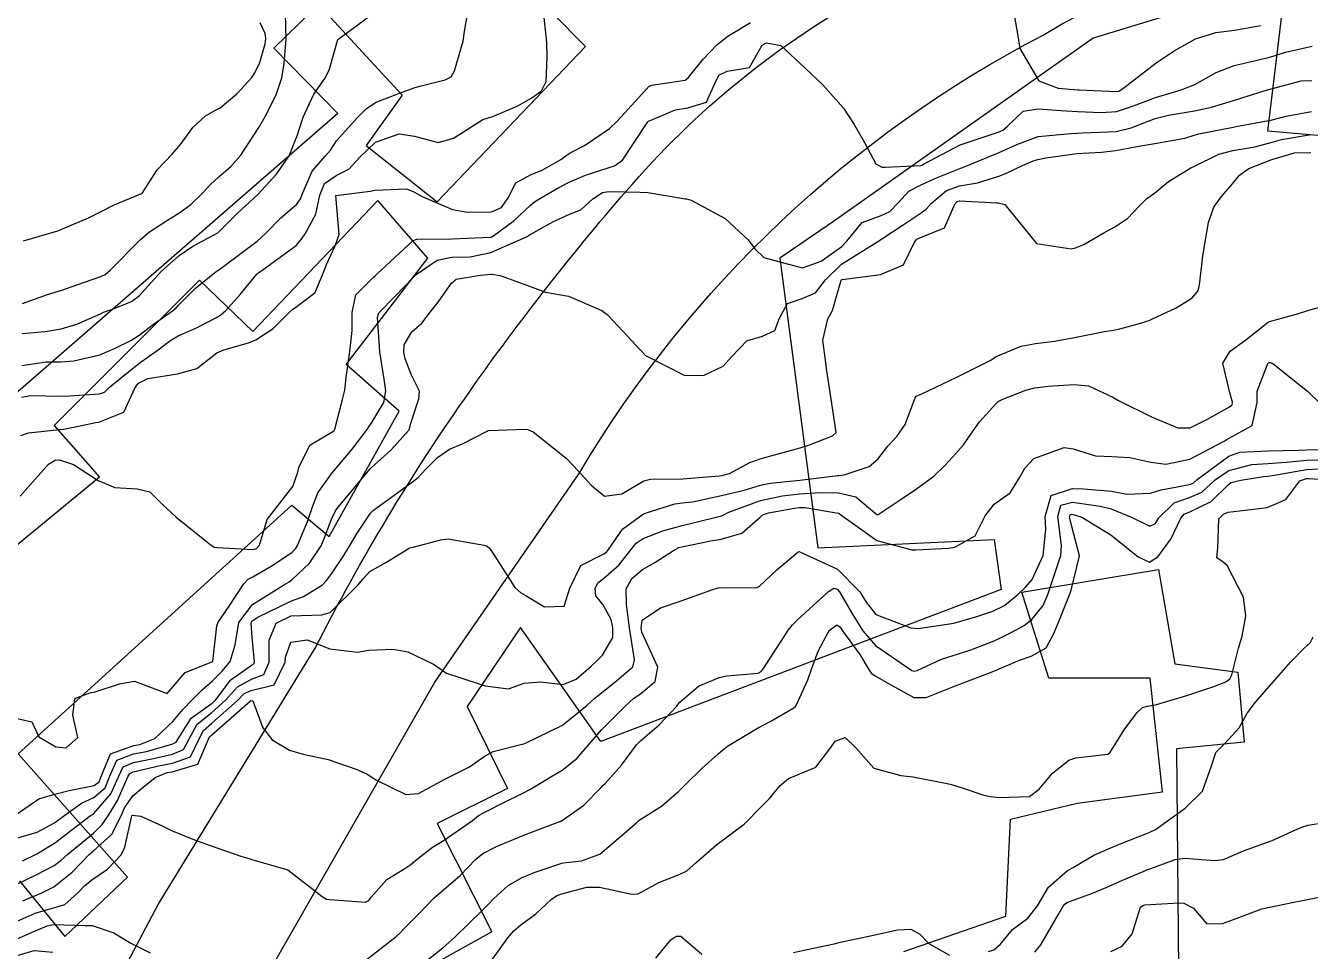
# Model space of a CAD drawing. Header units: metres. Extents: x 318500 to 325275, y 7408834 to 7428799.
# Drawn here: x 323696.7 to 323762.6, y 7419928.5 to 7419976 of the extents above; entities that cross this region are included whole.
import ezdxf

# ---------------------------------------------------------------- set-up
doc = ezdxf.new("R2010")
doc.units = ezdxf.units.M
doc.header["$MEASUREMENT"] = 0
for name, color, linetype in [('Curvas de Nivel 1m', 11, 'Continuous'), ('Curvas de Nivel 5m', 15, 'Continuous'), ('Divisas', 45, 'Continuous'), ('Edificações', 30, 'Continuous'), ('Linha Férrea', 20, 'Continuous'), ('Vias Primárias', 230, 'Continuous')]:
    doc.layers.add(name, color=color, linetype=linetype)

msp = doc.modelspace()

# ---------------------------------------------------------------- linework, layer by layer
at = {"layer": 'Curvas de Nivel 1m', "flags": 128}
for points, elevation in [([(323696.481, 7419956.954), (323696.964, 7419957.042), (323698.483, 7419957.003), (323698.957, 7419957.022), (323700.485, 7419957.12), (323700.741, 7419957.221), (323700.998, 7419957.472), (323702.502, 7419958.68), (323703.562, 7419959.434), (323704.096, 7419959.847), (323704.52, 7419960.099), (323705.435, 7419960.503), (323706.535, 7419961.072), (323706.74, 7419961.194), (323706.96, 7419961.394), (323707.708, 7419962.227), (323708.568, 7419963.264), (323708.622, 7419963.316), (323708.694, 7419963.368), (323710.584, 7419964.75), (323710.859, 7419965.066), (323711.051, 7419965.335), (323711.588, 7419966.348), (323711.799, 7419967.328), (323712.033, 7419967.922), (323712.635, 7419968.341), (323713.294, 7419968.657), (323713.875, 7419969.302), (323714.658, 7419970.048), (323715.869, 7419970.478), (323716.661, 7419970.36), (323717.865, 7419970.041), (323718.66, 7419970.254), (323720.173, 7419971.217), (323720.55, 7419971.333), (323720.672, 7419971.368), (323721.953, 7419971.919), (323722.687, 7419972.329), (323723.18, 7419972.688), (323723.412, 7419973.173), (323723.475, 7419974.416), (323723.442, 7419975.173), (323723.303, 7419976.616)], 736), ([(323696.52, 7419960.222), (323697.706, 7419960.328), (323698.525, 7419960.469), (323699.321, 7419960.699), (323700.536, 7419961.239), (323700.702, 7419961.314), (323701.151, 7419961.471), (323702.137, 7419961.865), (323702.551, 7419962.178), (323703.15, 7419962.852), (323703.68, 7419963.433), (323704.578, 7419964.232), (323705.287, 7419964.708), (323706.557, 7419965.4), (323706.575, 7419965.416), (323706.59, 7419965.425), (323707.581, 7419966.41), (323708.62, 7419967.37), (323709.581, 7419968.411), (323710.227, 7419969.346), (323710.661, 7419970.434), (323710.871, 7419971.135), (323710.94, 7419971.337), (323711.498, 7419972.521), (323712.051, 7419973.326), (323712.279, 7419973.751), (323712.73, 7419975.32), (323714.745, 7419976.806)], 734), ([(323696.543, 7419961.759), (323697.828, 7419962.233), (323698.554, 7419962.459), (323699.323, 7419962.728), (323700.565, 7419963.161), (323700.783, 7419963.26), (323701.042, 7419963.473), (323702.586, 7419965.054), (323703.052, 7419965.443), (323703.981, 7419966.048), (323704.605, 7419966.438), (323705.182, 7419966.844), (323705.757, 7419967.409), (323706.168, 7419967.863), (323706.633, 7419968.281), (323707.227, 7419968.805), (323707.74, 7419969.384), (323708.664, 7419970.808), (323708.994, 7419971.365), (323709.563, 7419972.481), (323709.846, 7419973.353), (323709.966, 7419974.096), (323710.067, 7419975.35), (323710.037, 7419976.645)], 733), ([(323747.389, 7419976.86), (323747.595, 7419975.714), (323747.72, 7419974.855), (323748.705, 7419973.197), (323749.691, 7419972.825), (323750.699, 7419972.743), (323750.77, 7419972.738), (323752.698, 7419972.65), (323752.811, 7419972.676), (323753.001, 7419972.785), (323754.721, 7419974.127), (323755.648, 7419974.746), (323756.736, 7419975.349), (323757.782, 7419975.677), (323758.741, 7419975.797), (323760.09, 7419976.036)], 737), ([(323696.452, 7419954.985), (323696.848, 7419955.13), (323698.457, 7419955.291), (323698.65, 7419955.305), (323699.49, 7419955.49), (323700.293, 7419955.652), (323700.463, 7419955.67), (323701.747, 7419956.185), (323702.313, 7419957.453), (323702.492, 7419957.672), (323702.971, 7419957.919), (323704.497, 7419958.148), (323705.489, 7419958.421), (323706.508, 7419959.229), (323706.878, 7419959.394), (323708.141, 7419959.75), (323708.518, 7419959.908), (323709.408, 7419960.475), (323710.253, 7419961.344), (323710.406, 7419961.478), (323710.543, 7419961.554), (323711.554, 7419962.331), (323711.973, 7419963.326), (323712.133, 7419963.766), (323712.584, 7419964.735), (323712.792, 7419965.317), (323712.62, 7419967.32), (323714.39, 7419967.527), (323714.624, 7419967.579), (323716.239, 7419967.652), (323716.624, 7419967.496), (323717.043, 7419967.256), (323718.61, 7419966.589), (323719.385, 7419966.452), (323720.609, 7419966.466), (323721.119, 7419966.696), (323721.464, 7419967.197), (323721.866, 7419967.957), (323722.638, 7419968.385), (323723.206, 7419968.61), (323724.161, 7419969.165), (323724.441, 7419969.373), (323724.653, 7419969.5), (323725.382, 7419969.874), (323726.666, 7419970.75), (323727.06, 7419971.124), (323728.697, 7419972.922), (323728.813, 7419972.985), (323729.618, 7419973.091), (323730.554, 7419973.229), (323730.704, 7419973.351), (323731.47, 7419974.317), (323732.185, 7419975.058), (323732.734, 7419975.486), (323733.9, 7419976.191)], 737), ([(323696.584, 7419964.977), (323698.352, 7419965.504), (323698.524, 7419965.568), (323698.591, 7419965.599), (323699.924, 7419966.162), (323700.605, 7419966.499), (323701.24, 7419966.841), (323702.619, 7419967.391), (323702.66, 7419967.409), (323702.7, 7419967.449), (323703.445, 7419968.631), (323704.217, 7419969.426), (323704.655, 7419969.929), (323705.279, 7419970.799), (323705.932, 7419971.407), (323706.407, 7419971.67), (323706.676, 7419971.812), (323707.543, 7419972.531), (323708.315, 7419973.376), (323708.471, 7419973.606), (323708.712, 7419974.149), (323708.992, 7419975.1), (323709.031, 7419975.365), (323709, 7419975.634), (323708.738, 7419976.184)], 732), ([(323696.413, 7419951.87), (323697.868, 7419953.508), (323698.208, 7419953.728), (323698.434, 7419953.741), (323699.155, 7419953.493), (323700.422, 7419952.678), (323701.269, 7419952.317), (323702.418, 7419952.252), (323703.078, 7419952.101), (323703.749, 7419951.43), (323704.401, 7419950.805), (323706.154, 7419949.402), (323706.378, 7419949.252), (323706.541, 7419949.234), (323708.376, 7419949.135), (323708.555, 7419949.189), (323708.697, 7419949.365), (323709.092, 7419950.667), (323709.629, 7419951.352), (323710.42, 7419952.377), (323710.663, 7419953.102), (323710.725, 7419953.337), (323711.291, 7419954.488), (323712.458, 7419955.2), (323712.526, 7419955.252), (323712.562, 7419955.318), (323712.958, 7419956.838), (323713.084, 7419957.311), (323713.157, 7419957.97), (323713.34, 7419959.308), (323713.454, 7419960.378), (323713.451, 7419961.306), (323713.654, 7419962.203), (323714.568, 7419963.135), (323714.652, 7419963.205), (323714.736, 7419963.288), (323716.587, 7419964.998), (323716.782, 7419965.065), (323718.589, 7419965.095), (323720.548, 7419965.169), (323720.59, 7419965.178), (323720.656, 7419965.209), (323721.77, 7419966.025), (323722.615, 7419966.815), (323722.813, 7419966.983), (323723.116, 7419967.175), (323724.064, 7419967.73), (323724.633, 7419968.013), (323725.432, 7419968.354), (323726.644, 7419968.755), (323726.93, 7419968.842), (323727.337, 7419969.12), (323728.559, 7419970.991), (323728.638, 7419971.1), (323728.67, 7419971.126), (323730.054, 7419971.711), (323730.681, 7419971.81), (323731.641, 7419972.111), (323732.069, 7419973.059), (323732.278, 7419973.485), (323732.71, 7419973.701), (323733.854, 7419973.892), (323734.502, 7419975.023), (323734.731, 7419975.15), (323735.462, 7419975.013), (323736.713, 7419973.846), (323737.616, 7419972.986), (323738.682, 7419971.799), (323739.218, 7419970.962), (323739.746, 7419970.039), (323740.337, 7419968.945), (323740.647, 7419968.76), (323740.817, 7419968.768), (323742.649, 7419968.86), (323742.697, 7419968.871), (323742.78, 7419968.918), (323744.66, 7419969.919), (323746.248, 7419970.448), (323746.667, 7419970.583), (323746.854, 7419970.672), (323747.076, 7419970.856), (323747.892, 7419971.642), (323748.684, 7419971.767), (323749.831, 7419971.675), (323750.682, 7419971.626), (323751.907, 7419971.572), (323752.683, 7419971.632), (323753.555, 7419971.909), (323754.694, 7419972.347), (323756.013, 7419972.74), (323756.704, 7419973.013), (323757.804, 7419973.629), (323758.719, 7419973.98), (323760.422, 7419974.381), (323760.727, 7419974.461), (323760.891, 7419974.514), (323761.361, 7419974.671), (323762.733, 7419974.984)], 738), ([(323696.259, 7419940.454), (323697.018, 7419940.279), (323697.377, 7419939.513), (323698.242, 7419938.999), (323698.787, 7419938.949), (323699.371, 7419939.489), (323699.127, 7419940.626), (323699.22, 7419941.491), (323699.989, 7419941.768), (323700.275, 7419941.833), (323701.514, 7419942.229), (323702.284, 7419942.382), (323703.955, 7419941.744), (323704.28, 7419942.111), (323704.894, 7419942.811), (323706.3, 7419943.376), (323706.507, 7419945.218), (323706.584, 7419945.396), (323707.117, 7419946.168), (323707.89, 7419947.377), (323708.114, 7419947.613), (323708.355, 7419947.735), (323709.385, 7419948.335), (323710.375, 7419949.002), (323710.552, 7419949.164), (323710.661, 7419949.337), (323711.164, 7419950.566), (323711.414, 7419951.33), (323711.697, 7419952.048), (323712.428, 7419953.074), (323712.641, 7419953.317), (323713.459, 7419954.29), (323714.231, 7419955.293), (323714.322, 7419955.432), (323714.465, 7419955.653), (323715.08, 7419956.682), (323715.182, 7419957.28), (323715.095, 7419957.88), (323714.878, 7419959.284), (323714.755, 7419961.069), (323714.828, 7419961.286), (323715.674, 7419962.152), (323716.567, 7419963.078), (323716.654, 7419963.173), (323716.739, 7419963.258), (323717.829, 7419963.996), (323718.579, 7419964.14), (323719.519, 7419964.166), (323720.582, 7419964.378), (323722.405, 7419965.183), (323722.516, 7419965.257), (323722.592, 7419965.311), (323723.787, 7419965.983), (323724.608, 7419966.345), (323725.194, 7419966.568), (323725.807, 7419967.142), (323726.301, 7419967.459), (323726.626, 7419967.517), (323728.246, 7419967.485), (323728.626, 7419967.467), (323730.555, 7419967.147), (323730.621, 7419967.133), (323730.856, 7419967.076), (323732.606, 7419966.139), (323733.783, 7419965.032), (323734.13, 7419964.571), (323734.581, 7419964.129), (323735.789, 7419963.797), (323736.576, 7419963.595), (323737.533, 7419963.94), (323738.587, 7419964.701), (323738.846, 7419964.966), (323739.636, 7419965.923), (323740.61, 7419966.291), (323741.058, 7419966.49), (323741.488, 7419966.931), (323742.023, 7419967.532), (323742.634, 7419967.847), (323743.366, 7419968.182), (323744.647, 7419968.7), (323744.791, 7419968.745), (323745.12, 7419968.883), (323746.657, 7419969.527), (323747.578, 7419969.934), (323748.665, 7419970.347), (323750.35, 7419970.498), (323750.667, 7419970.515), (323750.946, 7419970.529), (323752.668, 7419970.592), (323753.447, 7419970.778), (323754.307, 7419971.134), (323754.678, 7419971.271), (323755.363, 7419971.433), (323756.684, 7419971.66), (323757.556, 7419971.852), (323758.692, 7419972.194), (323760.26, 7419972.687), (323760.702, 7419972.813), (323762.159, 7419973.208), (323762.709, 7419973.219)], 739), ([(323696.178, 7419934.301), (323697.283, 7419934.616), (323698.186, 7419935.093), (323698.705, 7419935.492), (323699.571, 7419936.107), (323700.204, 7419936.394), (323700.78, 7419936.903), (323701.003, 7419937.468), (323701.385, 7419938.311), (323702.238, 7419938.638), (323702.91, 7419938.77), (323704.246, 7419939.153), (323704.426, 7419939.239), (323704.532, 7419939.417), (323705.191, 7419940.481), (323706.268, 7419941.239), (323706.445, 7419941.397), (323707.23, 7419942.441), (323708.297, 7419943.2), (323708.404, 7419943.263), (323708.443, 7419943.368), (323708.319, 7419944.61), (323708.278, 7419945.371), (323708.331, 7419945.468), (323708.621, 7419945.654), (323710.342, 7419946.493), (323710.955, 7419946.723), (323711.943, 7419947.324), (323712.138, 7419947.537), (323712.358, 7419947.836), (323712.965, 7419948.717), (323713.325, 7419949.306), (323713.712, 7419949.978), (323714.406, 7419951.001), (323714.55, 7419951.146), (323714.747, 7419951.285), (323716.422, 7419952.5), (323716.842, 7419952.839), (323717.233, 7419953.252), (323717.831, 7419953.854), (323718.446, 7419954.284), (323719.116, 7419954.564), (323720.385, 7419955.211), (323720.433, 7419955.238), (323720.461, 7419955.246), (323722.331, 7419955.313), (323722.462, 7419955.3), (323722.754, 7419955.177), (323724.44, 7419953.823), (323725.078, 7419953.15), (323725.722, 7419952.439), (323726.417, 7419951.877), (323727.299, 7419951.997), (323728.426, 7419952.668), (323728.769, 7419952.754), (323730.427, 7419952.755), (323732.288, 7419952.912), (323732.429, 7419952.933), (323732.826, 7419953.044), (323733.871, 7419953.596), (323734.442, 7419953.809), (323735.39, 7419954.067), (323736.45, 7419954.361), (323736.931, 7419954.515), (323738.109, 7419954.975), (323738.294, 7419955.141), (323738.027, 7419956.977), (323737.828, 7419958.305), (323737.734, 7419958.982), (323737.618, 7419959.889), (323737.868, 7419960.98), (323738.111, 7419961.412), (323738.559, 7419962.97), (323738.57, 7419962.985), (323738.603, 7419963.003), (323740.573, 7419963.253), (323741.763, 7419963.743), (323742.321, 7419964.923), (323742.441, 7419965.073), (323742.593, 7419965.139), (323743.855, 7419965.648), (323744.41, 7419966.893), (323744.504, 7419967.01), (323744.622, 7419967.039), (323746.547, 7419966.935), (323746.621, 7419966.927), (323746.948, 7419966.857), (323748.59, 7419964.84), (323750.355, 7419964.581), (323750.588, 7419964.616), (323751.006, 7419964.804), (323752.007, 7419965.38), (323752.604, 7419965.698), (323753.245, 7419966.139), (323753.854, 7419966.768), (323754.241, 7419967.15), (323754.63, 7419967.432), (323755.363, 7419968.025), (323756.505, 7419968.732), (323756.651, 7419968.803), (323757.947, 7419969.428), (323758.659, 7419969.617), (323759.788, 7419969.814), (323760.671, 7419970.052), (323761.161, 7419970.184), (323762.677, 7419970.451)], 741), ([(323696.541, 7419933.148), (323697.273, 7419933.513), (323698.176, 7419934.056), (323700.036, 7419935.472), (323700.13, 7419935.532), (323700.192, 7419935.58), (323701.08, 7419936.594), (323701.457, 7419937.461), (323701.713, 7419937.972), (323702.231, 7419938.189), (323703.259, 7419938.41), (323704.238, 7419938.633), (323704.794, 7419938.862), (323705.089, 7419939.412), (323705.506, 7419940.159), (323706.264, 7419940.76), (323706.962, 7419941.39), (323707.572, 7419942.089), (323708.287, 7419942.484), (323708.928, 7419942.723), (323709.191, 7419943.357), (323709.203, 7419944.471), (323709.559, 7419945.352), (323710.334, 7419945.722), (323711.882, 7419945.777), (323712.336, 7419945.906), (323713.745, 7419947.299), (323714.015, 7419947.635), (323714.361, 7419948.008), (323715.182, 7419948.464), (323716.379, 7419949.197), (323716.418, 7419949.221), (323716.582, 7419949.258), (323718.001, 7419949.628), (323718.387, 7419949.678), (323720.237, 7419949.358), (323720.382, 7419949.31), (323720.504, 7419949.208), (323720.784, 7419948.794), (323721.808, 7419947.188), (323722.096, 7419946.932), (323722.346, 7419946.789), (323723.323, 7419946.188), (323724.341, 7419946.232), (323724.627, 7419947.156), (323725.196, 7419948.319), (323726.377, 7419948.907), (323726.513, 7419948.993), (323726.607, 7419949.127), (323727.328, 7419950.184), (323728.408, 7419950.958), (323728.51, 7419950.997), (323728.819, 7419951.096), (323730.021, 7419951.477), (323730.414, 7419951.523), (323730.931, 7419951.588), (323732.419, 7419951.902), (323733.572, 7419952.183), (323734.424, 7419952.435), (323734.907, 7419952.533), (323736.427, 7419952.698), (323738.39, 7419952.931), (323738.43, 7419952.936), (323738.707, 7419952.966), (323739.995, 7419953.388), (323740.443, 7419953.778), (323740.953, 7419954.434), (323741.406, 7419954.931), (323741.836, 7419955.56), (323742.357, 7419956.921), (323742.408, 7419957.004), (323742.491, 7419957.046), (323742.698, 7419957.123), (323744.501, 7419957.98), (323746.232, 7419958.864), (323746.404, 7419958.969), (323746.513, 7419959.037), (323747.796, 7419959.572), (323748.523, 7419959.719), (323749.514, 7419959.837), (323750.528, 7419960.02), (323752.075, 7419960.329), (323752.536, 7419960.4), (323752.855, 7419960.459), (323753.982, 7419960.766), (323754.393, 7419960.91), (323754.543, 7419960.971), (323755.746, 7419961.548), (323756.56, 7419962.046), (323756.881, 7419962.41), (323756.94, 7419962.726), (323757.116, 7419964.193), (323757.207, 7419964.724), (323757.408, 7419965.922), (323757.684, 7419966.719), (323758.076, 7419967.268), (323758.638, 7419967.916), (323758.994, 7419968.356), (323759.479, 7419968.698), (323760.657, 7419969.154), (323761.829, 7419969.496), (323762.663, 7419969.528)], 742), ([(323696.146, 7419931.897), (323697.243, 7419932.424), (323698.161, 7419932.907), (323698.502, 7419933.158), (323698.862, 7419933.49), (323700.181, 7419934.575), (323700.63, 7419935.021), (323700.927, 7419935.463), (323701.413, 7419936.251), (323701.941, 7419937.454), (323702.043, 7419937.632), (323702.224, 7419937.716), (323703.612, 7419938.047), (323704.231, 7419938.156), (323705.162, 7419938.485), (323705.605, 7419939.406), (323705.824, 7419939.835), (323706.258, 7419940.212), (323707.57, 7419941.38), (323707.914, 7419941.737), (323708.278, 7419941.899), (323709.453, 7419942.182), (323710.012, 7419943.344), (323710.044, 7419943.604), (323710.316, 7419944.381), (323711.155, 7419944.494), (323712.311, 7419944.036), (323713.738, 7419943.869), (323714.31, 7419943.964), (323715.559, 7419944.023), (323716.309, 7419943.886), (323717.641, 7419943.247), (323718.293, 7419942.779), (323718.936, 7419942.585), (323720.284, 7419942.126), (323721.488, 7419941.986), (323722.286, 7419942.277), (323723.126, 7419942.333), (323724.286, 7419942.207), (323724.96, 7419942.48), (323725.73, 7419943.139), (323726.02, 7419943.419), (323726.309, 7419943.701), (323726.833, 7419944.611), (323726.844, 7419945.122), (323726.756, 7419945.546), (323726.342, 7419946.288), (323725.962, 7419946.751), (323725.934, 7419947.136), (323726.069, 7419947.419), (323726.358, 7419947.644), (323727.149, 7419948.338), (323727.766, 7419949.109), (323728.039, 7419949.451), (323728.389, 7419949.696), (323729.398, 7419950.087), (323730.399, 7419950.367), (323730.968, 7419950.505), (323732.407, 7419950.868), (323732.536, 7419950.92), (323732.786, 7419951.044), (323734.416, 7419951.649), (323735.54, 7419951.888), (323736.42, 7419951.997), (323737.493, 7419952.056), (323738.421, 7419952.037), (323739.308, 7419951.846), (323740.393, 7419950.94), (323740.41, 7419950.926), (323740.426, 7419950.924), (323740.453, 7419950.94), (323741.629, 7419951.717), (323742.423, 7419952.248), (323743.31, 7419952.907), (323743.885, 7419953.451), (323744.448, 7419954.07), (323744.828, 7419954.511), (323745.09, 7419954.881), (323745.649, 7419955.696), (323746.486, 7419956.614), (323746.621, 7419956.726), (323746.858, 7419956.856), (323748.028, 7419957.311), (323748.496, 7419957.433), (323749.186, 7419957.519), (323750.498, 7419957.61), (323751.244, 7419957.542), (323752.493, 7419956.954), (323752.79, 7419956.777), (323754.478, 7419955.939), (323755.83, 7419955.38), (323756.47, 7419955.376), (323757.361, 7419955.832), (323758.486, 7419956.463), (323758.624, 7419956.562), (323758.645, 7419956.698), (323758.497, 7419957.175), (323758.144, 7419958.706), (323758.526, 7419959.313), (323759.326, 7419959.898), (323760.312, 7419960.682), (323760.433, 7419960.791), (323760.542, 7419960.84), (323761.97, 7419961.237), (323762.552, 7419961.426), (323763.512, 7419961.684)], 743), ([(323696.56, 7419931.097), (323697.526, 7419931.509), (323697.943, 7419931.703), (323698.145, 7419931.818), (323699.082, 7419932.56), (323699.958, 7419933.473), (323700.172, 7419933.651), (323701.124, 7419934.517), (323701.594, 7419935.456), (323701.78, 7419935.872), (323702.206, 7419936.487), (323702.73, 7419936.925), (323703.354, 7419937.433), (323703.97, 7419937.678), (323704.224, 7419937.713), (323705.53, 7419938.107), (323706.088, 7419939.402), (323706.139, 7419939.513), (323706.252, 7419939.616), (323708.238, 7419941.37), (323708.257, 7419941.383), (323708.362, 7419941.369), (323708.869, 7419939.974), (323709.36, 7419939.353), (323710.242, 7419938.831), (323710.945, 7419938.627), (323712.235, 7419938.343), (323713.667, 7419937.86), (323714.225, 7419937.59), (323714.714, 7419937.283), (323716.21, 7419936.56), (323716.861, 7419936.603), (323718.031, 7419937.242), (323718.152, 7419937.309), (323718.222, 7419937.343), (323719.475, 7419937.978), (323720.239, 7419938.508), (323720.692, 7419938.754), (323722.25, 7419939.155), (323722.267, 7419939.162), (323722.318, 7419939.179), (323724.259, 7419940.108), (323725.518, 7419941.141), (323725.909, 7419941.502), (323726.28, 7419941.8), (323727.018, 7419942.39), (323727.871, 7419943.106), (323727.942, 7419943.469), (323727.684, 7419945.11), (323727.54, 7419946.31), (323727.527, 7419947.112), (323727.814, 7419947.652), (323728.365, 7419948.115), (323728.999, 7419948.465), (323729.948, 7419949.084), (323730.231, 7419949.233), (323730.383, 7419949.274), (323731.865, 7419949.581), (323732.389, 7419949.665), (323733.457, 7419949.971), (323734.407, 7419950.802), (323734.515, 7419950.912), (323734.826, 7419951.016), (323736.155, 7419951.26), (323736.413, 7419951.296), (323736.712, 7419951.294), (323738.41, 7419951.002), (323738.437, 7419950.996), (323738.471, 7419950.969), (323740.39, 7419949.595), (323742.188, 7419949.117), (323742.383, 7419949.117), (323744.07, 7419949.21), (323744.385, 7419949.255), (323745.428, 7419949.841), (323745.94, 7419950.867), (323746.416, 7419951.466), (323747.236, 7419952.038), (323747.72, 7419952.847), (323747.987, 7419953.303), (323748.45, 7419953.811), (323750.003, 7419954.364), (323750.455, 7419954.297), (323751.611, 7419953.952), (323752.451, 7419953.906), (323753.364, 7419953.858), (323754.449, 7419953.614), (323755.214, 7419953.515), (323756.45, 7419953.778), (323758.215, 7419954.704), (323758.362, 7419954.801), (323758.462, 7419954.847), (323759.655, 7419955.505), (323759.904, 7419956.686), (323759.915, 7419957.27), (323760.452, 7419958.681), (323760.486, 7419958.715), (323760.521, 7419958.736), (323760.583, 7419958.742), (323760.707, 7419958.677), (323762.499, 7419957.258), (323763.132, 7419956.64)], 744), ([(323714.097, 7419927.988), (323715.713, 7419929.266), (323715.922, 7419929.454), (323716.116, 7419929.648), (323716.92, 7419930.46), (323717.672, 7419931.245), (323717.916, 7419931.469), (323718.146, 7419931.655), (323718.993, 7419932.392), (323719.782, 7419933.216), (323720.173, 7419933.528), (323720.859, 7419933.882), (323722.182, 7419934.428), (323722.718, 7419934.642), (323724.123, 7419935.161), (323724.172, 7419935.178), (323724.19, 7419935.19), (323725.34, 7419936.006), (323726.216, 7419936.891), (323726.328, 7419937.019), (323726.436, 7419937.127), (323727.289, 7419938.059), (323728.059, 7419939.103), (323728.252, 7419939.306), (323729.22, 7419940.131), (323730.117, 7419941.082), (323730.181, 7419941.171), (323730.273, 7419941.297), (323731.241, 7419942.11), (323732.293, 7419942.566), (323732.693, 7419942.645), (323734.297, 7419942.792), (323734.453, 7419942.864), (323734.575, 7419943.017), (323735.248, 7419944.079), (323735.848, 7419945.005), (323736.064, 7419945.272), (323736.335, 7419945.534), (323737.911, 7419946.977), (323738.173, 7419947.152), (323738.352, 7419947.105), (323738.475, 7419946.968), (323739.161, 7419945.781), (323739.661, 7419944.95), (323740.319, 7419944.205), (323742.179, 7419942.921), (323742.3, 7419942.881), (323742.463, 7419942.918), (323743.703, 7419943.505), (323744.312, 7419943.694), (323745.215, 7419943.978), (323746.323, 7419944.413), (323746.634, 7419944.548), (323747.24, 7419944.851), (323747.949, 7419945.23), (323748.34, 7419945.538), (323748.917, 7419946.266), (323749.165, 7419946.828), (323749.558, 7419948.009), (323749.83, 7419948.818), (323749.864, 7419949.342), (323749.673, 7419950.821), (323749.822, 7419951.416), (323750.421, 7419951.571), (323751.853, 7419951.354), (323752.417, 7419951.229), (323753.485, 7419950.769), (323754.404, 7419950.332), (323754.685, 7419950.477), (323754.862, 7419950.753), (323755.64, 7419951.524), (323756.426, 7419951.797), (323757.075, 7419952.076), (323757.755, 7419952.71), (323758.445, 7419953.19), (323759.639, 7419953.497), (323760.449, 7419953.55), (323761.396, 7419953.612), (323762.451, 7419953.726), (323763.581, 7419953.763)], 746), ([(323717.301, 7419928.045), (323718.104, 7419928.682), (323718.721, 7419929.231), (323719.424, 7419929.917), (323720.131, 7419930.601), (323720.436, 7419930.905), (323720.713, 7419931.201), (323721.464, 7419931.877), (323722.156, 7419932.272), (323722.792, 7419932.542), (323724.168, 7419933.017), (323724.285, 7419933.041), (323725.236, 7419933.144), (323726.174, 7419933.49), (323728.051, 7419935.102), (323728.118, 7419935.174), (323728.192, 7419935.23), (323729.337, 7419935.954), (323730.214, 7419936.711), (323730.398, 7419936.896), (323730.568, 7419937.075), (323731.398, 7419937.897), (323732.244, 7419938.645), (323732.458, 7419938.836), (323732.724, 7419939.043), (323734.259, 7419939.957), (323734.949, 7419940.327), (323736.122, 7419941.001), (323736.205, 7419941.067), (323736.272, 7419941.152), (323736.848, 7419942.436), (323737.038, 7419942.989), (323737.384, 7419943.913), (323737.941, 7419944.976), (323738.333, 7419945.274), (323738.507, 7419945.142), (323738.624, 7419944.966), (323739.522, 7419943.741), (323739.994, 7419942.945), (323740.116, 7419942.761), (323740.297, 7419942.655), (323740.98, 7419942.246), (323742.286, 7419941.538), (323742.917, 7419941.541), (323744.292, 7419942.08), (323746.3, 7419942.86), (323747.705, 7419943.45), (323748.312, 7419943.664), (323749.071, 7419944.077), (323749.476, 7419944.823), (323749.727, 7419945.431), (323750.275, 7419946.811), (323750.362, 7419947.045), (323750.787, 7419948.804), (323750.403, 7419950.313), (323750.279, 7419950.812), (323750.304, 7419950.919), (323750.412, 7419950.942), (323750.901, 7419950.803), (323752.397, 7419949.891), (323753.796, 7419948.766), (323754.377, 7419948.488), (323754.803, 7419948.754), (323755.471, 7419949.667), (323755.981, 7419950.736), (323756.181, 7419950.966), (323756.415, 7419951.058), (323757.54, 7419951.597), (323758.437, 7419952.468), (323758.561, 7419952.576), (323759.067, 7419952.694), (323760.237, 7419952.888), (323760.442, 7419952.9), (323760.698, 7419952.932), (323762.446, 7419953.236), (323763.079, 7419953.273)], 747), ([(323720.091, 7419927.31), (323721.445, 7419929.19), (323721.75, 7419929.551), (323722.12, 7419929.862), (323722.879, 7419930.423), (323723.678, 7419931.165), (323723.95, 7419931.355), (323724.144, 7419931.431), (323725.497, 7419931.793), (323726.15, 7419931.788), (323727.815, 7419931.435), (323728.145, 7419931.448), (323729.202, 7419932.042), (323730.16, 7419932.404), (323730.612, 7419932.625), (323731.106, 7419933.066), (323732.179, 7419933.984), (323733.572, 7419935.029), (323733.887, 7419935.332), (323734.2, 7419935.665), (323734.872, 7419936.354), (323735.43, 7419937.008), (323735.851, 7419937.379), (323736.228, 7419937.529), (323737.264, 7419937.956), (323738.025, 7419938.973), (323738.253, 7419939.292), (323738.768, 7419939.473), (323739.313, 7419938.954), (323740.234, 7419937.906), (323741.627, 7419937.528), (323742.228, 7419937.463), (323744.002, 7419937.115), (323744.223, 7419937.066), (323744.822, 7419936.881), (323745.87, 7419936.519), (323746.216, 7419936.448), (323746.664, 7419936.407), (323748.216, 7419936.456), (323748.716, 7419936.833), (323749.407, 7419937.648), (323750.243, 7419938.319), (323750.606, 7419938.443), (323752.248, 7419938.623), (323752.343, 7419938.685), (323752.402, 7419938.778), (323753.108, 7419939.931), (323753.744, 7419940.765), (323754.024, 7419941.022), (323754.283, 7419941.09), (323754.691, 7419941.161), (323756.289, 7419941.646), (323757.685, 7419942.1), (323758.296, 7419942.345), (323758.501, 7419942.495), (323758.609, 7419942.697), (323758.943, 7419944.072), (323759.132, 7419944.692), (323759.325, 7419945.71), (323759.213, 7419946.691), (323758.376, 7419948.308), (323758.166, 7419948.491), (323757.835, 7419948.708), (323757.887, 7419949.208), (323757.943, 7419950.707), (323758.174, 7419950.943), (323758.415, 7419951.051), (323759.873, 7419951.231), (323760.419, 7419951.296), (323761.387, 7419951.705), (323762.096, 7419952.655), (323762.441, 7419952.78), (323762.581, 7419952.787), (323764.44, 7419952.656)], 748), ([(323746.114, 7419928.492), (323746.39, 7419928.583), (323746.713, 7419928.854), (323747.347, 7419929.629), (323748.134, 7419930.196), (323748.634, 7419930.833), (323749.189, 7419931.79), (323750.168, 7419932.648), (323750.276, 7419932.701), (323750.472, 7419932.805), (323751.525, 7419933.444), (323752.184, 7419933.736), (323752.927, 7419934.035), (323754.197, 7419934.537), (323754.36, 7419934.596), (323754.686, 7419934.753), (323756.211, 7419935.859), (323757.107, 7419936.717), (323757.562, 7419938.032), (323757.794, 7419938.707), (323758.257, 7419939.193), (323758.992, 7419939.97), (323759.375, 7419940.689), (323759.758, 7419941.212), (323760.292, 7419941.831), (323761.021, 7419942.669), (323761.62, 7419943.351), (323762.321, 7419944.075), (323762.63, 7419944.341), (323762.776, 7419944.643)], 749), ([(323752.4, 7419928.493), (323752.97, 7419928.771), (323753.494, 7419929.399), (323753.927, 7419930.762), (323754.045, 7419930.858), (323754.142, 7419930.883), (323755.894, 7419930.983), (323756.144, 7419930.971), (323756.648, 7419930.722), (323757.326, 7419929.906), (323758.132, 7419929.923), (323758.701, 7419930.128), (323760.14, 7419930.68), (323761.781, 7419931.02), (323762.147, 7419931.095), (323763.424, 7419931.358)], 751), ([(323696.105, 7419929.072), (323697.112, 7419929.515), (323697.804, 7419929.816), (323698.116, 7419929.872), (323699.761, 7419929.829), (323700.115, 7419929.83), (323701.229, 7419929.459), (323702.105, 7419928.922), (323703.093, 7419928.428)], 746), ([(323736.112, 7419928.438), (323736.568, 7419928.539), (323738.119, 7419928.875), (323738.194, 7419928.894), (323738.525, 7419928.964), (323740.124, 7419929.31), (323741.452, 7419929.602), (323742.127, 7419929.64), (323742.599, 7419929.387), (323743.062, 7419928.906), (323744.111, 7419928.304)], 749), ([(323729.043, 7419928.148), (323729.822, 7419929.083), (323729.98, 7419929.213), (323730.113, 7419929.286), (323730.322, 7419929.286), (323730.574, 7419929.073), (323731.409, 7419928.36)], 749), ([(323696.097, 7419928.227), (323697.13, 7419928.544), (323698.1, 7419928.464)], 747)]:
    msp.add_lwpolyline(points, dxfattribs=dict(at, elevation=elevation))
at = {"layer": 'Curvas de Nivel 5m', "flags": 128}
for points, elevation in [([(323696.5, 7419958.577), (323697.754, 7419958.763), (323698.503, 7419958.768), (323699.181, 7419958.815), (323700.507, 7419959.137), (323701.288, 7419959.468), (323702.101, 7419959.871), (323702.52, 7419960.14), (323703.257, 7419960.711), (323704.284, 7419961.424), (323704.426, 7419961.538), (323704.544, 7419961.675), (323705.423, 7419962.545), (323706.475, 7419963.401), (323706.533, 7419963.438), (323706.571, 7419963.463), (323706.807, 7419963.631), (323708.586, 7419964.971), (323709.018, 7419965.364), (323709.791, 7419966.163), (323710.613, 7419966.875), (323710.813, 7419967.142), (323710.879, 7419967.337), (323711.413, 7419968.557), (323712.081, 7419969.326), (323712.343, 7419969.633), (323712.658, 7419970.113), (323713.711, 7419971.304), (323714.194, 7419971.781), (323714.682, 7419972.098), (323716.033, 7419972.612), (323716.694, 7419972.852), (323717.007, 7419972.946), (323718.235, 7419973.245), (323718.539, 7419973.406), (323718.707, 7419973.713), (323719.162, 7419975.234), (323719.229, 7419975.726), (323719.485, 7419977.229)], 735), ([(323696.212, 7419935.53), (323697.377, 7419936.337), (323698.206, 7419936.575), (323698.936, 7419936.763), (323700.213, 7419937.016), (323700.481, 7419937.212), (323700.576, 7419937.475), (323701.056, 7419938.65), (323702.244, 7419939.066), (323702.568, 7419939.122), (323703.331, 7419939.434), (323704.259, 7419940.303), (323704.769, 7419940.911), (323705.245, 7419941.41), (323705.753, 7419941.93), (323706.285, 7419942.395), (323706.794, 7419942.891), (323707.199, 7419943.387), (323707.455, 7419944.241), (323707.648, 7419945.38), (323708.339, 7419946.315), (323709.987, 7419947.345), (323710.217, 7419947.477), (323710.354, 7419947.574), (323711.272, 7419948.425), (323711.86, 7419949.325), (323712.016, 7419949.693), (323712.401, 7419950.688), (323712.602, 7419951.122), (323712.738, 7419951.315), (323714.208, 7419953.074), (323714.394, 7419953.291), (323714.411, 7419953.31), (323714.431, 7419953.33), (323715.461, 7419954.258), (323716.372, 7419955.261), (323716.398, 7419955.323), (323716.465, 7419955.62), (323716.872, 7419956.869), (323716.919, 7419957.256), (323716.498, 7419958.089), (323716.171, 7419958.93), (323716.104, 7419959.266), (323716.132, 7419959.649), (323716.526, 7419960.319), (323717.029, 7419960.759), (323717.414, 7419961.251), (323717.908, 7419961.888), (323718.563, 7419962.804), (323718.79, 7419963.013), (323720.037, 7419963.218), (323720.571, 7419963.266), (323720.632, 7419963.27), (323721.061, 7419963.203), (323722.562, 7419962.658), (323723.386, 7419962.344), (323724.555, 7419962.135), (323726.269, 7419961.409), (323726.541, 7419961.203), (323726.616, 7419961.129), (323728.51, 7419959.1), (323730.5, 7419958.094), (323731.497, 7419958.062), (323732.505, 7419958.554), (323732.949, 7419959.043), (323733.706, 7419959.848), (323734.526, 7419960.081), (323735.159, 7419960.385), (323735.397, 7419961.011), (323735.798, 7419961.761), (323736.555, 7419962.016), (323737.24, 7419962.309), (323737.754, 7419962.982), (323738.578, 7419963.778), (323740.433, 7419964.942), (323740.527, 7419965.005), (323740.592, 7419965.045), (323741.731, 7419965.801), (323742.612, 7419966.38), (323742.927, 7419966.604), (323743.188, 7419966.911), (323743.955, 7419967.575), (323744.634, 7419967.806), (323745.552, 7419967.96), (323746.642, 7419968.298), (323747.05, 7419968.45), (323747.868, 7419968.848), (323748.409, 7419969.086), (323748.653, 7419969.162), (323749.06, 7419969.24), (323750.657, 7419969.47), (323751.912, 7419969.543), (323752.658, 7419969.619), (323753.723, 7419969.836), (323754.662, 7419969.989), (323756.192, 7419970.264), (323756.667, 7419970.404), (323756.919, 7419970.476), (323758.137, 7419970.715), (323758.585, 7419970.797), (323758.672, 7419970.82), (323758.822, 7419970.857), (323760.685, 7419971.195), (323761.401, 7419971.383), (323762.69, 7419971.617)], 740), ([(323696.117, 7419929.979), (323697.186, 7419930.453), (323698.128, 7419930.728), (323698.718, 7419930.904), (323699.356, 7419931.482), (323699.735, 7419931.888), (323700.151, 7419932.205), (323700.899, 7419932.723), (323701.594, 7419933.456), (323701.784, 7419933.844), (323702.158, 7419935.45), (323702.167, 7419935.474), (323702.191, 7419935.499), (323702.615, 7419935.444), (323703.708, 7419934.95), (323704.183, 7419934.706), (323705.362, 7419934.225), (323706.175, 7419933.937), (323706.571, 7419933.791), (323707.8, 7419933.376), (323708.168, 7419933.26), (323708.315, 7419933.22), (323710.16, 7419932.69), (323711.915, 7419931.322), (323712.138, 7419931.188), (323712.298, 7419931.158), (323714.136, 7419931.03), (323714.307, 7419931.118), (323714.442, 7419931.285), (323715.233, 7419932.194), (323716.162, 7419932.755), (323716.47, 7419932.952), (323716.814, 7419933.254), (323717.577, 7419933.845), (323718.18, 7419934.202), (323719.632, 7419935.218), (323719.94, 7419935.468), (323720.196, 7419935.621), (323721.248, 7419936.15), (323722.212, 7419936.621), (323722.584, 7419936.807), (323723.168, 7419937.171), (323723.82, 7419937.57), (323724.23, 7419937.799), (323724.993, 7419938.394), (323725.625, 7419939.139), (323726.257, 7419939.873), (323727.489, 7419941.112), (323727.9, 7419941.481), (323728.28, 7419941.748), (323729.018, 7419942.364), (323729.141, 7419943.092), (323728.327, 7419944.894), (323728.286, 7419945.101), (323728.334, 7419945.499), (323729.29, 7419946.141), (323730.344, 7419946.5), (323731.917, 7419947.057), (323732.24, 7419947.163), (323732.352, 7419947.179), (323734.213, 7419947.162), (323734.353, 7419947.23), (323735.265, 7419948.113), (323736.33, 7419949.001), (323736.362, 7419949.019), (323736.38, 7419949.024), (323736.474, 7419948.999), (323738.367, 7419948.131), (323739.515, 7419946.953), (323739.834, 7419946.437), (323740.339, 7419945.804), (323742.14, 7419945.114), (323742.332, 7419945.088), (323742.5, 7419945.085), (323744.337, 7419945.353), (323745.516, 7419945.698), (323746.347, 7419945.976), (323746.944, 7419946.261), (323747.649, 7419946.847), (323748.009, 7419947.198), (323748.367, 7419947.59), (323748.93, 7419948.832), (323749.056, 7419950.174), (323749.022, 7419950.831), (323749.338, 7419951.915), (323750.432, 7419952.266), (323750.988, 7419952.245), (323752.43, 7419952.122), (323753.222, 7419951.979), (323754.429, 7419952.021), (323754.981, 7419952.202), (323756.436, 7419952.477), (323756.619, 7419952.545), (323756.834, 7419952.724), (323758.452, 7419953.921), (323759.024, 7419954.124), (323760.455, 7419954.2), (323762.032, 7419954.233), (323762.456, 7419954.249), (323764.093, 7419954.262)], 745), ([(323748.488, 7419928.461), (323748.806, 7419928.83), (323749.701, 7419930.382), (323749.956, 7419930.813), (323750.031, 7419930.922), (323750.143, 7419931.006), (323751.453, 7419931.488), (323752.155, 7419931.78), (323752.845, 7419932.087), (323754.168, 7419932.654), (323754.244, 7419932.684), (323754.444, 7419932.756), (323755.691, 7419933.224), (323756.178, 7419933.291), (323757.722, 7419933.162), (323758.178, 7419933.216), (323759.211, 7419933.664), (323760.19, 7419934.021), (323760.675, 7419934.19), (323761.688, 7419934.658), (323762.202, 7419934.881), (323762.533, 7419934.974), (323764.206, 7419935.251)], 750)]:
    msp.add_lwpolyline(points, dxfattribs=dict(at, elevation=elevation))
at = {"layer": 'Divisas'}
msp.add_lwpolyline([(323789.794, 7420061.582), (323723.044, 7420000.912), (323725.076, 7419997.52), (323715.068, 7419991.621), (323719.846, 7419985.021), (323709.445, 7419974.881), (323712.718, 7419971.524), (323679.091, 7419942.27), (323682.92, 7419938.401), (323664.995, 7419922.796), (323643.654, 7419897.728), (323612.964, 7419846.621), (323601.106, 7419820.439), (323595.408, 7419801.791)], dxfattribs=at)
at = {"layer": 'Edificações'}
msp.add_lwpolyline([(323725.44, 7419974.957), (323718.421, 7419982.067), (323712.349, 7419976.449), (323716.032, 7419972.471), (323714.18, 7419969.873), (323717.813, 7419966.989), (323725.44, 7419974.957)], close=True, dxfattribs=at)
for points in [[(323764.576, 7419970.257), (323760.453, 7419970.618), (323761.394, 7419978.422), (323751.484, 7419975.387), (323738.163, 7419965.975), (323735.414, 7419964.097), (323737.367, 7419949.212), (323746.409, 7419949.645), (323746.77, 7419947.077), (323726.228, 7419939.274), (323722.105, 7419945.126), (323719.356, 7419941.08), (323721.438, 7419936.868), (323717.821, 7419935.062), (323720.634, 7419929.497), (323711.736, 7419924.56)], [(323696.383, 7419932.113), (323698.719, 7419929.266), (323701.928, 7419932.311), (323696.312, 7419938.641), (323710.36, 7419951.41), (323712.284, 7419949.802), (323715.869, 7419956.245), (323713.155, 7419958.637), (323717.338, 7419964.091), (323714.774, 7419967.058), (323714.774, 7419967.058), (323708.357, 7419960.327), (323705.63, 7419962.972), (323698.16, 7419955.502), (323700.487, 7419952.857), (323693.187, 7419946.848)], [(323741.765, 7419928.489), (323747.013, 7419930.312), (323747.241, 7419935.281), (323750.664, 7419936.101), (323755.052, 7419936.685), (323754.408, 7419942.523), (323749.209, 7419942.523), (323747.828, 7419946.935), (323754.85, 7419948.106), (323755.681, 7419943.259), (323758.915, 7419942.844), (323759.239, 7419939.244), (323755.773, 7419938.898), (323755.911, 7419923.759)]]:
    msp.add_lwpolyline(points, dxfattribs=at)
at = {"layer": 'Linha Férrea'}
for points in [[(323843.705, 7420529.863, -0.339852), (323771.4, 7420065.587), (323704.487, 7420002.468, 0.137972), (323573.117, 7419776.141), (323569.018, 7419760.257, 0.009911), (323565.266, 7419744.042), (323557.569, 7419705.285), (323544.41, 7419647.347), (323509.546, 7419502.298), (323475.425, 7419363.32), (323454.167, 7419264.774, -0.048865), (323374.489, 7419022.071), (323336.216, 7418936.841), (323318.171, 7418898.232), (323303.703, 7418864.835, 0.016709)], [(323303.703, 7418864.835), (323318.171, 7418898.232), (323336.216, 7418936.841), (323374.489, 7419022.071, 0.048865), (323454.167, 7419264.774), (323475.425, 7419363.32), (323509.546, 7419502.298), (323544.41, 7419647.347), (323557.569, 7419705.285), (323565.266, 7419744.042, -0.009911), (323569.018, 7419760.257), (323573.117, 7419776.141, -0.137972), (323704.487, 7420002.468), (323771.4, 7420065.587, 0.339852), (323843.705, 7420529.863, 0.104587)], [(323840.146, 7420527.887, -0.339824), (323768.602, 7420068.543), (323704.141, 7420007.763, 0.140169), (323569.283, 7419777.13), (323565.155, 7419761.392, -0.000234), (323561.228, 7419744.645), (323553.453, 7419705.875), (323540.362, 7419648.042), (323505.529, 7419503.284), (323471.394, 7419364.249), (323450.124, 7419265.645, -0.047372), (323375.492, 7419034.63), (323347.077, 7418970.203), (323316.211, 7418903.384), (323295.96, 7418857.357)], [(323295.96, 7418857.357), (323316.211, 7418903.384), (323347.077, 7418970.203), (323375.492, 7419034.63, 0.047372), (323450.124, 7419265.645), (323471.394, 7419364.249), (323505.529, 7419503.284), (323540.362, 7419648.042), (323553.453, 7419705.875), (323561.228, 7419744.645, 0.000234), (323565.155, 7419761.392), (323569.283, 7419777.13, -0.140169), (323704.141, 7420007.763), (323768.602, 7420068.543, 0.339824), (323840.146, 7420527.887, 0.098634)]]:
    msp.add_lwpolyline(points, format="xyb", dxfattribs=at)
at = {"layer": 'Vias Primárias'}
for points in [[(323415.833, 7419583.302), (323419.047, 7419572.746), (323421.03, 7419562.086), (323421.351, 7419557.374), (323421.618, 7419546.016), (323420.655, 7419534.774), (323419.854, 7419529.552), (323419.495, 7419524.986, 0.238184), (323422.135, 7419522.665), (323425.333, 7419521.775), (323439.384, 7419519.04), (323447.038, 7419517.341, 0.392019), (323449.506, 7419518.783), (323449.894, 7419520.081), (323454.112, 7419536.783), (323456.933, 7419548.508), (323462.14, 7419572.405), (323463.204, 7419579.599, 0.075507), (323463.151, 7419593.445, 0), (323461.926, 7419601.304, 0.173993), (323443.828, 7419629.608, 0.279998), (323404.325, 7419640.182, 0.277838)], [(323934.92, 7420316.776, 0), (323936.242, 7420308.849)], [(323715.644, 7420145.548, 0), (323709.04, 7420132.939)], [(323939.281, 7420278.615, 0), (323933.27, 7420270.921)], [(323836.404, 7420021.217), (323839.692, 7420014.547, -0.172492), (323840.737, 7420005.613, 0), (323839.679, 7420000.995, -0.226003), (323822.498, 7419987.869), (323816.045, 7419986.261), (323809.838, 7419985.761), (323797.857, 7419985.557), (323783.43, 7419986.553), (323778.024, 7419986.103, 0.920221), (323778.024, 7419984.652), (323787.034, 7419982.652), (323805.471, 7419977.44), (323826.967, 7419970.976), (323850.367, 7419962.962), (323868.105, 7419955.747), (323881.534, 7419947.778), (323892.006, 7419939.962), (323903.28, 7419930.644), (323910.885, 7419924.39)], [(323684.903, 7419894.057), (323690.298, 7419904.895), (323693.966, 7419912.699), (323698.948, 7419922.302), (323703.494, 7419930.9), (323711.562, 7419944.066, -0.0359), (323719.492, 7419957.255, -0.025939), (323727.822, 7419967.878, -0.092849), (323740.694, 7419978.051), (323751.116, 7419983.525), (323762.344, 7419988.993), (323769.628, 7419991.491, -0.095411), (323776.502, 7419992.976), (323783.793, 7419993.142), (323793.079, 7419992.78), (323803.757, 7419992.495), (323812.279, 7419992.776), (323819.395, 7419994.062), (323823.388, 7419995.437, 0.121286), (323831.088, 7420001.787, 0), (323833.844, 7420008.443, 0.220888), (323833.724, 7420011.295), (323827.527, 7420023.283)], [(323690.87, 7419891.207), (323696.437, 7419901.923), (323701.119, 7419911.859), (323709.439, 7419927.873), (323717.705, 7419942.324), (323725.137, 7419953.096, -0.139305), (323748.918, 7419975.548, -0.102889), (323759.885, 7419979.481, -0.102854), (323768.501, 7419980.03), (323778.248, 7419978.642), (323791.169, 7419976.096), (323801.902, 7419972.948), (323813.315, 7419969.122), (323824.595, 7419965.334), (323833.467, 7419962.18), (323846.577, 7419957.811), (323856.766, 7419954.18), (323863.354, 7419951.031), (323871.677, 7419945.916), (323880.964, 7419939.586), (323887.873, 7419934.189), (323893.886, 7419929.141), (323898.386, 7419924.931, -0.262306)]]:
    msp.add_lwpolyline(points, format="xyb", dxfattribs=at)

doc.saveas('drawing.dxf')
